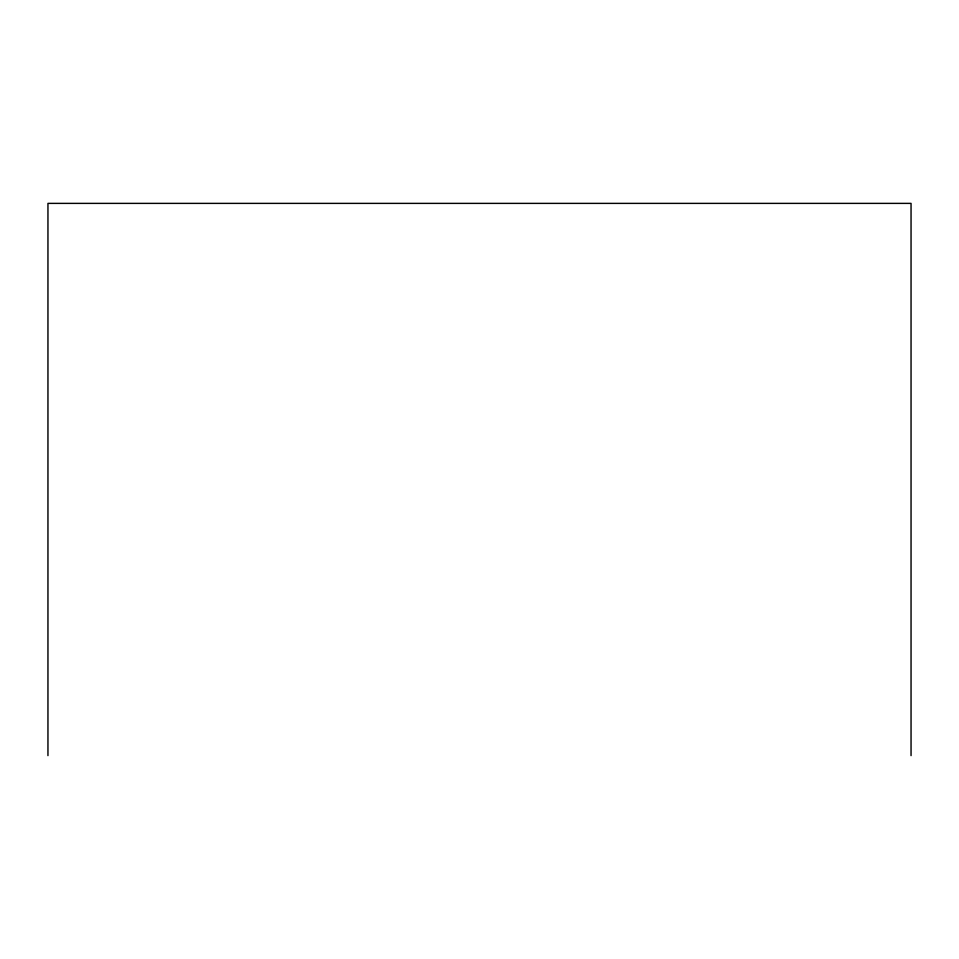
<?xml version="1.0" encoding="UTF-8"?>
<svg xmlns="http://www.w3.org/2000/svg" width="959" height="959" viewBox="0 0 959 959"><rect width="100%" height="100%" fill="white"/><g stroke="black" fill="none" stroke-linecap="round" stroke-linejoin="round"><path stroke-width="1.44" d="M911.05 755.62L911.05 203.38L47.95 203.38L47.95 755.62"/></g></svg>
